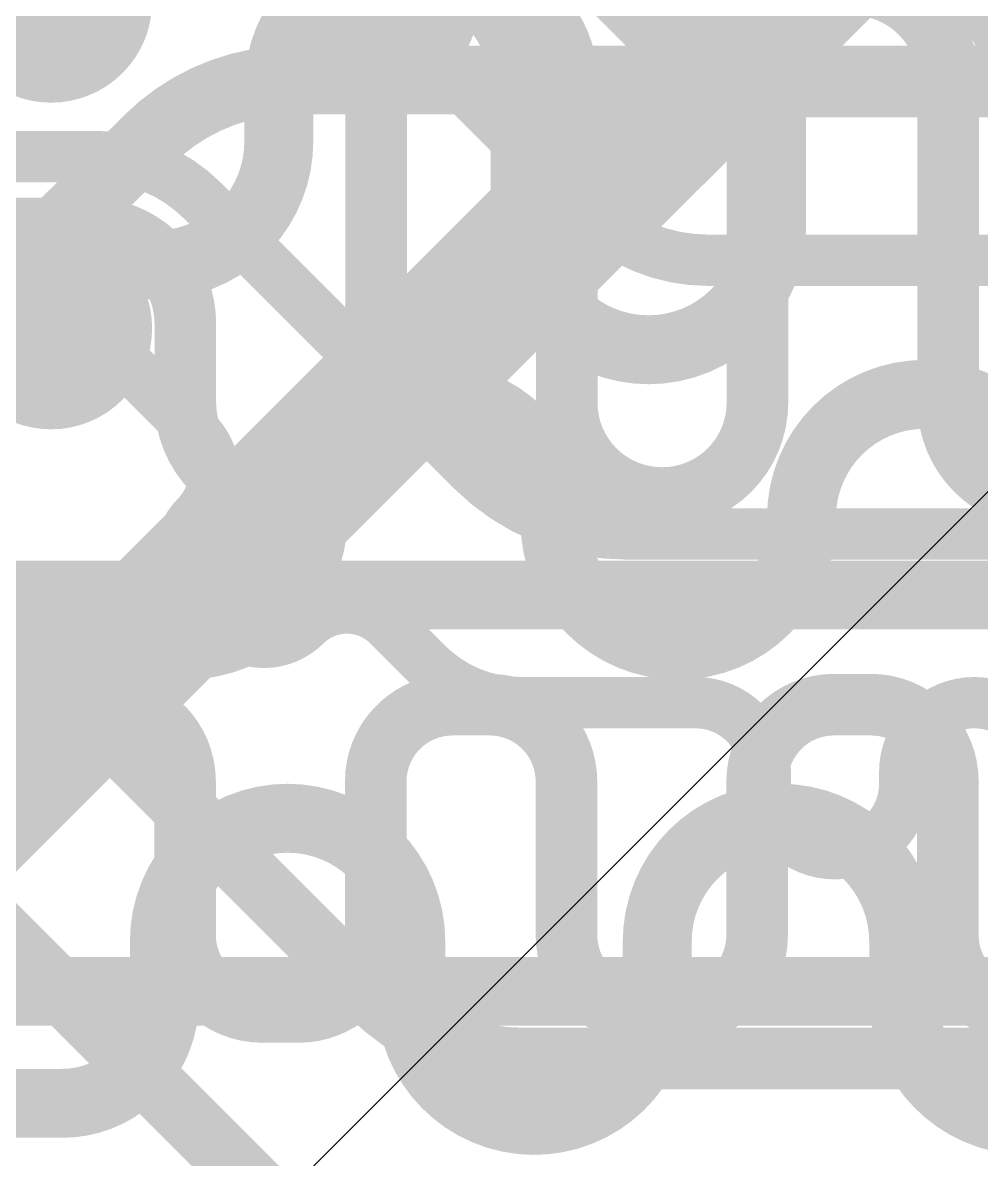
# Model space of a CAD drawing. Header units: inches. Extents: x -6 to 284, y -12 to 154.
# Drawn here: x 62.703 to 64.362, y 5.564 to 7.532 of the extents above; entities that cross this region are included whole.
import ezdxf

# ---------------------------------------------------------------- set-up
doc = ezdxf.new("R2010")
doc.units = ezdxf.units.IN
for name, color, linetype in [('Bottom Layer', 5, 'Continuous'), ('Signal L1', 76, 'Continuous'), ('Signal L2', 6, 'Continuous'), ('Top Layer', 1, 'Continuous'), ('Top Overlay', 2, 'Continuous'), ('Top Paste', 8, 'Continuous'), ('Top Solder', 216, 'Continuous')]:
    doc.layers.add(name, color=color, linetype=linetype)

# ---------------------------------------------------------------- blocks, each defined once
blk = doc.blocks.new('BGA_565_15_5_14_4__132')
at = {"layer": 'Top Layer'}
h = blk.add_hatch(color=1, dxfattribs=at)
edge = h.paths.add_edge_path()
edge.add_arc((-5.8000011, 6.7999991), 0.12499848, 0, 360)
h = blk.add_hatch(color=1, dxfattribs=at)
edge = h.paths.add_edge_path()
edge.add_arc((-5.00000016, 6.7999991), 0.12499848, 0, 360)
h = blk.add_hatch(color=1, dxfattribs=at)
edge = h.paths.add_edge_path()
edge.add_arc((-5.39999936, 6.399999899999999), 0.12499848, 0, 360)
at = {"layer": 'Top Paste'}
h = blk.add_hatch(color=8, dxfattribs=at)
edge = h.paths.add_edge_path()
edge.add_arc((-5.8000011, 6.7999991), 0.12499848, 0, 360)
h = blk.add_hatch(color=8, dxfattribs=at)
edge = h.paths.add_edge_path()
edge.add_arc((-5.00000016, 6.7999991), 0.12499848, 0, 360)
h = blk.add_hatch(color=8, dxfattribs=at)
edge = h.paths.add_edge_path()
edge.add_arc((-5.39999936, 6.399999899999999), 0.12499848, 0, 360)
at = {"layer": 'Top Solder'}
h = blk.add_hatch(color=216, dxfattribs=at)
edge = h.paths.add_edge_path()
edge.add_arc((-5.8000011, 6.7999991), 0.17499838, 0, 360)
h = blk.add_hatch(color=216, dxfattribs=at)
edge = h.paths.add_edge_path()
edge.add_arc((-5.00000016, 6.7999991), 0.17499838, 0, 360)
h = blk.add_hatch(color=216, dxfattribs=at)
edge = h.paths.add_edge_path()
edge.add_arc((-5.39999936, 6.399999899999999), 0.17499838, 0, 360)
at = {"layer": 'Top Overlay'}
blk.add_lwpolyline([(-4.219999179999999, 7.295799479999999, 0.254, 0.254, 0), (-7.845000819999999, 7.295799479999999, 0.254, 0.254, 0)], format="xyseb", dxfattribs=at)

msp = doc.modelspace()

# ---------------------------------------------------------------- linework, layer by layer
at = {"layer": 'Bottom Layer'}
for points in [[(63.31449363999999, 7.43305854, 0.10668, 0.10668, -0.9999999999999999), (63.64469363999999, 7.43305854, 0.10668, 0.10668, 0)], [(63.97489364, 7.43305854, 0.10668, 0.10668, -0.9999999999999999), (64.30509364, 7.43305854, 0.10668, 0.10668, 0)], [(63.31449363999999, 6.874240759999999, 0.10668, 0.10668, 0), (63.31449363999999, 7.43305854, 0.10668, 0.10668, 0)], [(63.64469363999999, 6.874240759999999, 0.10668, 0.10668, 0), (63.64469363999999, 7.43305854, 0.10668, 0.10668, 0)], [(63.97489364, 6.874240759999999, 0.10668, 0.10668, 0), (63.97489364, 7.43305854, 0.10668, 0.10668, 0)], [(64.30509364, 6.874240759999999, 0.10668, 0.10668, 0), (64.30509364, 7.43305854, 0.10668, 0.10668, 0)], [(62.55976058, 7.176193419999999, 0.10668, 0.10668, 0), (62.81919364, 7.176193419999999, 0.10668, 0.10668, 0)], [(62.81919364, 7.176193419999999, 0.10668, 0.10668, -0.4142135623730951), (62.98429364, 7.011093419999999, 0.10668, 0.10668, 0)], [(62.98429364, 6.874240759999999, 0.10668, 0.10668, 0), (62.98429364, 7.011093419999999, 0.10668, 0.10668, 0)], [(63.31449363999999, 6.874240759999999, 0.10668, 0.10668, -0.9999999999999999), (62.98429364, 6.874240759999999, 0.10668, 0.10668, 0)], [(63.97489364, 6.874240759999999, 0.10668, 0.10668, -0.9999999999999999), (63.64469363999999, 6.874240759999999, 0.10668, 0.10668, 0)], [(64.63529364, 6.874240759999999, 0.10668, 0.10668, -0.9999999999999999), (64.30509364, 6.874240759999999, 0.10668, 0.10668, 0)], [(62.35353543999999, 6.35133604, 0.10668, 0.10668, 0), (62.85082934, 6.35133604, 0.10668, 0.10668, 0)], [(62.85082934, 6.35133604, 0.10668, 0.10668, -0.4142135623730951), (62.98385168, 6.218313699999999, 0.10668, 0.10668, 0)], [(63.31405168, 6.218311159999999, 0.10668, 0.10668, -0.4142135623730951), (63.44707655999999, 6.35133604, 0.10668, 0.10668, 0)], [(63.44707655999999, 6.35133604, 0.10668, 0.10668, 0), (63.51122933999999, 6.35133604, 0.10668, 0.10668, 0)], [(63.51122933999999, 6.35133604, 0.10668, 0.10668, -0.4142135623730951), (63.64425168, 6.218313699999999, 0.10668, 0.10668, 0)], [(63.97445167999999, 6.218311159999999, 0.10668, 0.10668, -0.4142135623730951), (64.10747656, 6.35133604, 0.10668, 0.10668, 0)], [(64.10747656, 6.35133604, 0.10668, 0.10668, 0), (64.17162934, 6.35133604, 0.10668, 0.10668, 0)], [(64.17162934, 6.35133604, 0.10668, 0.10668, -0.4142135623730951), (64.30465168, 6.218313699999999, 0.10668, 0.10668, 0)], [(62.98385168, 5.95226648, 0.10668, 0.10668, 0), (62.98385168, 6.218313699999999, 0.10668, 0.10668, 0)], [(63.31405168, 5.95226648, 0.10668, 0.10668, 0), (63.31405168, 6.218313699999999, 0.10668, 0.10668, 0)], [(63.64425168, 5.95226648, 0.10668, 0.10668, 0), (63.64425168, 6.218313699999999, 0.10668, 0.10668, 0)], [(63.97445167999999, 5.95226648, 0.10668, 0.10668, 0), (63.97445167999999, 6.218313699999999, 0.10668, 0.10668, 0)], [(64.30465168, 5.95226648, 0.10668, 0.10668, 0), (64.30465168, 6.218313699999999, 0.10668, 0.10668, 0)], [(63.11687655999999, 5.8192416, 0.10668, 0.10668, -0.4142135623730951), (62.98385168, 5.95226648, 0.10668, 0.10668, 0)], [(63.31405168, 5.95226648, 0.10668, 0.10668, -0.4142135623730951), (63.18102933999999, 5.819244139999999, 0.10668, 0.10668, 0)], [(63.77727656, 5.8192416, 0.10668, 0.10668, -0.4142135623730951), (63.64425168, 5.95226648, 0.10668, 0.10668, 0)], [(63.97445167999999, 5.95226648, 0.10668, 0.10668, -0.4142135623730951), (63.84142933999999, 5.819244139999999, 0.10668, 0.10668, 0)], [(64.43767656, 5.8192416, 0.10668, 0.10668, -0.4142135623730951), (64.30465168, 5.95226648, 0.10668, 0.10668, 0)], [(63.11687655999999, 5.819244139999999, 0.10668, 0.10668, 0), (63.18102933999999, 5.819244139999999, 0.10668, 0.10668, 0)], [(63.77727656, 5.819244139999999, 0.10668, 0.10668, 0), (63.84142933999999, 5.819244139999999, 0.10668, 0.10668, 0)]]:
    msp.add_lwpolyline(points, format="xyseb", dxfattribs=at)
for points in [[(63.28782364, 7.43305854, 0.05333999999999999, 0.05333999999999999, 1), (63.34116364, 7.43305854, 0.05333999999999999, 0.05333999999999999, 1)], [(63.28782364, 7.43305854, 0.05333999999999999, 0.05333999999999999, 1), (63.34116364, 7.43305854, 0.05333999999999999, 0.05333999999999999, 1)], [(63.61802364, 7.43305854, 0.05333999999999999, 0.05333999999999999, 1), (63.67136364, 7.43305854, 0.05333999999999999, 0.05333999999999999, 1)], [(63.61802364, 7.43305854, 0.05333999999999999, 0.05333999999999999, 1), (63.67136364, 7.43305854, 0.05333999999999999, 0.05333999999999999, 1)], [(63.94822363999999, 7.43305854, 0.05333999999999999, 0.05333999999999999, 1), (64.00156364, 7.43305854, 0.05333999999999999, 0.05333999999999999, 1)], [(63.94822363999999, 7.43305854, 0.05333999999999999, 0.05333999999999999, 1), (64.00156364, 7.43305854, 0.05333999999999999, 0.05333999999999999, 1)], [(64.27842364, 7.43305854, 0.05333999999999999, 0.05333999999999999, 1), (64.33176363999999, 7.43305854, 0.05333999999999999, 0.05333999999999999, 1)], [(64.27842364, 7.43305854, 0.05333999999999999, 0.05333999999999999, 1), (64.33176363999999, 7.43305854, 0.05333999999999999, 0.05333999999999999, 1)], [(62.79252363999999, 7.176193419999999, 0.05333999999999999, 0.05333999999999999, 1), (62.84586363999999, 7.176193419999999, 0.05333999999999999, 0.05333999999999999, 1)], [(62.79252363999999, 7.176193419999999, 0.05333999999999999, 0.05333999999999999, 1), (62.84586363999999, 7.176193419999999, 0.05333999999999999, 0.05333999999999999, 1)], [(62.95762363999999, 7.011093419999999, 0.05333999999999999, 0.05333999999999999, 1), (63.01096363999999, 7.011093419999999, 0.05333999999999999, 0.05333999999999999, 1)], [(62.95762363999999, 7.011093419999999, 0.05333999999999999, 0.05333999999999999, 1), (63.01096363999999, 7.011093419999999, 0.05333999999999999, 0.05333999999999999, 1)], [(62.95762363999999, 6.874240759999999, 0.05333999999999999, 0.05333999999999999, 1), (63.01096363999999, 6.874240759999999, 0.05333999999999999, 0.05333999999999999, 1)], [(62.95762363999999, 6.874240759999999, 0.05333999999999999, 0.05333999999999999, 1), (63.01096363999999, 6.874240759999999, 0.05333999999999999, 0.05333999999999999, 1)], [(63.28782364, 6.874240759999999, 0.05333999999999999, 0.05333999999999999, 1), (63.34116364, 6.874240759999999, 0.05333999999999999, 0.05333999999999999, 1)], [(63.28782364, 6.874240759999999, 0.05333999999999999, 0.05333999999999999, 1), (63.34116364, 6.874240759999999, 0.05333999999999999, 0.05333999999999999, 1)], [(63.61802364, 6.874240759999999, 0.05333999999999999, 0.05333999999999999, 1), (63.67136364, 6.874240759999999, 0.05333999999999999, 0.05333999999999999, 1)], [(63.61802364, 6.874240759999999, 0.05333999999999999, 0.05333999999999999, 1), (63.67136364, 6.874240759999999, 0.05333999999999999, 0.05333999999999999, 1)], [(63.94822363999999, 6.874240759999999, 0.05333999999999999, 0.05333999999999999, 1), (64.00156364, 6.874240759999999, 0.05333999999999999, 0.05333999999999999, 1)], [(63.94822363999999, 6.874240759999999, 0.05333999999999999, 0.05333999999999999, 1), (64.00156364, 6.874240759999999, 0.05333999999999999, 0.05333999999999999, 1)], [(64.27842364, 6.874240759999999, 0.05333999999999999, 0.05333999999999999, 1), (64.33176363999999, 6.874240759999999, 0.05333999999999999, 0.05333999999999999, 1)], [(64.27842364, 6.874240759999999, 0.05333999999999999, 0.05333999999999999, 1), (64.33176363999999, 6.874240759999999, 0.05333999999999999, 0.05333999999999999, 1)], [(62.82415933999999, 6.35133604, 0.05333999999999999, 0.05333999999999999, 1), (62.87749933999999, 6.35133604, 0.05333999999999999, 0.05333999999999999, 1)], [(62.82415933999999, 6.35133604, 0.05333999999999999, 0.05333999999999999, 1), (62.87749933999999, 6.35133604, 0.05333999999999999, 0.05333999999999999, 1)], [(63.42040656, 6.35133604, 0.05333999999999999, 0.05333999999999999, 1), (63.47374656, 6.35133604, 0.05333999999999999, 0.05333999999999999, 1)], [(63.42040656, 6.35133604, 0.05333999999999999, 0.05333999999999999, 1), (63.47374656, 6.35133604, 0.05333999999999999, 0.05333999999999999, 1)], [(63.48455934, 6.35133604, 0.05333999999999999, 0.05333999999999999, 1), (63.53789934, 6.35133604, 0.05333999999999999, 0.05333999999999999, 1)], [(63.48455934, 6.35133604, 0.05333999999999999, 0.05333999999999999, 1), (63.53789934, 6.35133604, 0.05333999999999999, 0.05333999999999999, 1)], [(64.08080656, 6.35133604, 0.05333999999999999, 0.05333999999999999, 1), (64.13414655999999, 6.35133604, 0.05333999999999999, 0.05333999999999999, 1)], [(64.08080656, 6.35133604, 0.05333999999999999, 0.05333999999999999, 1), (64.13414655999999, 6.35133604, 0.05333999999999999, 0.05333999999999999, 1)], [(64.14495934, 6.35133604, 0.05333999999999999, 0.05333999999999999, 1), (64.19829933999999, 6.35133604, 0.05333999999999999, 0.05333999999999999, 1)], [(64.14495934, 6.35133604, 0.05333999999999999, 0.05333999999999999, 1), (64.19829933999999, 6.35133604, 0.05333999999999999, 0.05333999999999999, 1)], [(62.95718167999999, 6.218313699999999, 0.05333999999999999, 0.05333999999999999, 1), (63.01052167999999, 6.218313699999999, 0.05333999999999999, 0.05333999999999999, 1)], [(62.95718167999999, 6.218313699999999, 0.05333999999999999, 0.05333999999999999, 1), (63.01052167999999, 6.218313699999999, 0.05333999999999999, 0.05333999999999999, 1)], [(63.28738168, 6.218313699999999, 0.05333999999999999, 0.05333999999999999, 1), (63.34072168, 6.218313699999999, 0.05333999999999999, 0.05333999999999999, 1)], [(63.28738168, 6.218311159999999, 0.05333999999999999, 0.05333999999999999, 1), (63.34072168, 6.218311159999999, 0.05333999999999999, 0.05333999999999999, 1)], [(63.61758168, 6.218313699999999, 0.05333999999999999, 0.05333999999999999, 1), (63.67092168, 6.218313699999999, 0.05333999999999999, 0.05333999999999999, 1)], [(63.61758168, 6.218313699999999, 0.05333999999999999, 0.05333999999999999, 1), (63.67092168, 6.218313699999999, 0.05333999999999999, 0.05333999999999999, 1)], [(63.94778168, 6.218313699999999, 0.05333999999999999, 0.05333999999999999, 1), (64.00112168, 6.218313699999999, 0.05333999999999999, 0.05333999999999999, 1)], [(63.94778168, 6.218311159999999, 0.05333999999999999, 0.05333999999999999, 1), (64.00112168, 6.218311159999999, 0.05333999999999999, 0.05333999999999999, 1)], [(64.27798168, 6.218313699999999, 0.05333999999999999, 0.05333999999999999, 1), (64.33132167999999, 6.218313699999999, 0.05333999999999999, 0.05333999999999999, 1)], [(64.27798168, 6.218313699999999, 0.05333999999999999, 0.05333999999999999, 1), (64.33132167999999, 6.218313699999999, 0.05333999999999999, 0.05333999999999999, 1)], [(62.95718167999999, 5.95226648, 0.05333999999999999, 0.05333999999999999, 1), (63.01052167999999, 5.95226648, 0.05333999999999999, 0.05333999999999999, 1)], [(62.95718167999999, 5.95226648, 0.05333999999999999, 0.05333999999999999, 1), (63.01052167999999, 5.95226648, 0.05333999999999999, 0.05333999999999999, 1)], [(63.28738168, 5.95226648, 0.05333999999999999, 0.05333999999999999, 1), (63.34072168, 5.95226648, 0.05333999999999999, 0.05333999999999999, 1)], [(63.28738168, 5.95226648, 0.05333999999999999, 0.05333999999999999, 1), (63.34072168, 5.95226648, 0.05333999999999999, 0.05333999999999999, 1)], [(63.61758168, 5.95226648, 0.05333999999999999, 0.05333999999999999, 1), (63.67092168, 5.95226648, 0.05333999999999999, 0.05333999999999999, 1)], [(63.61758168, 5.95226648, 0.05333999999999999, 0.05333999999999999, 1), (63.67092168, 5.95226648, 0.05333999999999999, 0.05333999999999999, 1)], [(63.94778168, 5.95226648, 0.05333999999999999, 0.05333999999999999, 1), (64.00112168, 5.95226648, 0.05333999999999999, 0.05333999999999999, 1)], [(63.94778168, 5.95226648, 0.05333999999999999, 0.05333999999999999, 1), (64.00112168, 5.95226648, 0.05333999999999999, 0.05333999999999999, 1)], [(64.27798168, 5.95226648, 0.05333999999999999, 0.05333999999999999, 1), (64.33132167999999, 5.95226648, 0.05333999999999999, 0.05333999999999999, 1)], [(64.27798168, 5.95226648, 0.05333999999999999, 0.05333999999999999, 1), (64.33132167999999, 5.95226648, 0.05333999999999999, 0.05333999999999999, 1)], [(63.09020656, 5.819244139999999, 0.05333999999999999, 0.05333999999999999, 1), (63.14354656, 5.819244139999999, 0.05333999999999999, 0.05333999999999999, 1)], [(63.09020656, 5.8192416, 0.05333999999999999, 0.05333999999999999, 1), (63.14354656, 5.8192416, 0.05333999999999999, 0.05333999999999999, 1)], [(63.15435934, 5.819244139999999, 0.05333999999999999, 0.05333999999999999, 1), (63.20769934, 5.819244139999999, 0.05333999999999999, 0.05333999999999999, 1)], [(63.15435934, 5.819244139999999, 0.05333999999999999, 0.05333999999999999, 1), (63.20769934, 5.819244139999999, 0.05333999999999999, 0.05333999999999999, 1)], [(63.75060655999999, 5.819244139999999, 0.05333999999999999, 0.05333999999999999, 1), (63.80394655999999, 5.819244139999999, 0.05333999999999999, 0.05333999999999999, 1)], [(63.75060655999999, 5.8192416, 0.05333999999999999, 0.05333999999999999, 1), (63.80394655999999, 5.8192416, 0.05333999999999999, 0.05333999999999999, 1)], [(63.81475933999999, 5.819244139999999, 0.05333999999999999, 0.05333999999999999, 1), (63.86809933999999, 5.819244139999999, 0.05333999999999999, 0.05333999999999999, 1)], [(63.81475933999999, 5.819244139999999, 0.05333999999999999, 0.05333999999999999, 1), (63.86809933999999, 5.819244139999999, 0.05333999999999999, 0.05333999999999999, 1)]]:
    msp.add_lwpolyline(points, format="xyseb", close=True, dxfattribs=at)
at = {"layer": 'Signal L1'}
for points in [[(63.99953418, 7.42815126, 0.11938, 0.11938, -0.9999999999999999), (64.42625418, 7.42815126, 0.11938, 0.11938, 0)], [(63.14609417999999, 7.41976418, 0.11938, 0.11938, -0.9999999999999999), (63.57281418, 7.41976418, 0.11938, 0.11938, 0)], [(63.14609417999999, 7.326053419999999, 0.11938, 0.11938, 0), (63.14609417999999, 7.41976418, 0.11938, 0.11938, 0)], [(63.57281418, 7.17926174, 0.11938, 0.11938, 0), (63.57281418, 7.41976418, 0.11938, 0.11938, 0)], [(63.99953418, 7.17926174, 0.11938, 0.11938, 0), (63.99953418, 7.42815126, 0.11938, 0.11938, 0)], [(63.14609417999999, 7.326053419999999, 0.11938, 0.11938, -0.4142135623730951), (62.93273418, 7.112693419999999, 0.11938, 0.11938, 0)], [(63.99953418, 7.17926174, 0.11938, 0.11938, -0.9999999999999999), (63.57281418, 7.17926174, 0.11938, 0.11938, 0)], [(62.41742151999999, 7.112693419999999, 0.11938, 0.11938, 0), (62.93273418, 7.112693419999999, 0.11938, 0.11938, 0)], [(62.43602194, 6.54119342, 0.11938, 0.11938, 0), (66.49940472, 6.54119342, 0.11938, 0.11938, 0)], [(62.94797926, 5.941275899999999, 0.11938, 0.11938, -0.9999999999999999), (63.37469925999999, 5.941275899999999, 0.11938, 0.11938, 0)], [(63.80141925999999, 5.941275899999999, 0.11938, 0.11938, -0.9999999999999999), (64.22813926, 5.941275899999999, 0.11938, 0.11938, 0)], [(62.94797926, 5.8373772, 0.11938, 0.11938, 0), (62.94797926, 5.941275899999999, 0.11938, 0.11938, 0)], [(63.37469925999999, 5.844707639999999, 0.11938, 0.11938, 0), (63.37469925999999, 5.941275899999999, 0.11938, 0.11938, 0)], [(63.80141925999999, 5.82076814, 0.11938, 0.11938, 0), (63.80141925999999, 5.941275899999999, 0.11938, 0.11938, 0)], [(64.22813926, 5.844707639999999, 0.11938, 0.11938, 0), (64.22813926, 5.941275899999999, 0.11938, 0.11938, 0)], [(62.94797926, 5.8373772, 0.11938, 0.11938, -0.4142135623730951), (62.7715534, 5.66095134, 0.11938, 0.11938, 0)], [(63.79989525999999, 5.819244139999999, 0.11938, 0.11938, -0.9419026328098655), (63.37469925999999, 5.844707639999999, 0.11938, 0.11938, 0)], [(64.598677, 5.70042548, 0.11938, 0.11938, -0.6837507746367378), (64.22813926, 5.844707639999999, 0.11938, 0.11938, 0)], [(63.79989525999999, 5.819244139999999, 0.11938, 0.11938, 0), (63.80141925999999, 5.82076814, 0.11938, 0.11938, 0)], [(62.63441879999999, 5.66095134, 0.11938, 0.11938, 0), (62.7715534, 5.66095134, 0.11938, 0.11938, 0)]]:
    msp.add_lwpolyline(points, format="xyseb", dxfattribs=at)
for points in [[(63.11624918, 7.41976418, 0.05969, 0.05969, 1), (63.17593918, 7.41976418, 0.05969, 0.05969, 1)], [(63.11624918, 7.41976418, 0.05969, 0.05969, 1), (63.17593918, 7.41976418, 0.05969, 0.05969, 1)], [(63.54296917999999, 7.41976418, 0.05969, 0.05969, 1), (63.60265918, 7.41976418, 0.05969, 0.05969, 1)], [(63.54296917999999, 7.41976418, 0.05969, 0.05969, 1), (63.60265918, 7.41976418, 0.05969, 0.05969, 1)], [(63.96968918, 7.42815126, 0.05969, 0.05969, 1), (64.02937917999999, 7.42815126, 0.05969, 0.05969, 1)], [(63.96968918, 7.42815126, 0.05969, 0.05969, 1), (64.02937917999999, 7.42815126, 0.05969, 0.05969, 1)], [(63.11624918, 7.326053419999999, 0.05969, 0.05969, 1), (63.17593918, 7.326053419999999, 0.05969, 0.05969, 1)], [(63.11624918, 7.326053419999999, 0.05969, 0.05969, 1), (63.17593918, 7.326053419999999, 0.05969, 0.05969, 1)], [(63.54296917999999, 7.17926174, 0.05969, 0.05969, 1), (63.60265918, 7.17926174, 0.05969, 0.05969, 1)], [(63.54296917999999, 7.17926174, 0.05969, 0.05969, 1), (63.60265918, 7.17926174, 0.05969, 0.05969, 1)], [(63.96968918, 7.17926174, 0.05969, 0.05969, 1), (64.02937917999999, 7.17926174, 0.05969, 0.05969, 1)], [(63.96968918, 7.17926174, 0.05969, 0.05969, 1), (64.02937917999999, 7.17926174, 0.05969, 0.05969, 1)], [(62.90288918, 7.112693419999999, 0.05969, 0.05969, 1), (62.96257917999999, 7.112693419999999, 0.05969, 0.05969, 1)], [(62.90288918, 7.112693419999999, 0.05969, 0.05969, 1), (62.96257917999999, 7.112693419999999, 0.05969, 0.05969, 1)], [(62.91813426, 5.941275899999999, 0.05969, 0.05969, 1), (62.97782425999999, 5.941275899999999, 0.05969, 0.05969, 1)], [(62.91813426, 5.941275899999999, 0.05969, 0.05969, 1), (62.97782425999999, 5.941275899999999, 0.05969, 0.05969, 1)], [(63.34485426, 5.941275899999999, 0.05969, 0.05969, 1), (63.40454425999999, 5.941275899999999, 0.05969, 0.05969, 1)], [(63.34485426, 5.941275899999999, 0.05969, 0.05969, 1), (63.40454425999999, 5.941275899999999, 0.05969, 0.05969, 1)], [(63.77157425999999, 5.941275899999999, 0.05969, 0.05969, 1), (63.83126426, 5.941275899999999, 0.05969, 0.05969, 1)], [(63.77157425999999, 5.941275899999999, 0.05969, 0.05969, 1), (63.83126426, 5.941275899999999, 0.05969, 0.05969, 1)], [(64.19829426, 5.941275899999999, 0.05969, 0.05969, 1), (64.25798426, 5.941275899999999, 0.05969, 0.05969, 1)], [(64.19829426, 5.941275899999999, 0.05969, 0.05969, 1), (64.25798426, 5.941275899999999, 0.05969, 0.05969, 1)], [(62.91813426, 5.8373772, 0.05969, 0.05969, 1), (62.97782425999999, 5.8373772, 0.05969, 0.05969, 1)], [(62.91813426, 5.8373772, 0.05969, 0.05969, 1), (62.97782425999999, 5.8373772, 0.05969, 0.05969, 1)], [(63.34485426, 5.844707639999999, 0.05969, 0.05969, 1), (63.40454425999999, 5.844707639999999, 0.05969, 0.05969, 1)], [(63.34485426, 5.844707639999999, 0.05969, 0.05969, 1), (63.40454425999999, 5.844707639999999, 0.05969, 0.05969, 1)], [(64.19829426, 5.844707639999999, 0.05969, 0.05969, 1), (64.25798426, 5.844707639999999, 0.05969, 0.05969, 1)], [(64.19829426, 5.844707639999999, 0.05969, 0.05969, 1), (64.25798426, 5.844707639999999, 0.05969, 0.05969, 1)], [(63.77005025999999, 5.819244139999999, 0.05969, 0.05969, 1), (63.82974026, 5.819244139999999, 0.05969, 0.05969, 1)], [(63.77005025999999, 5.819244139999999, 0.05969, 0.05969, 1), (63.82974026, 5.819244139999999, 0.05969, 0.05969, 1)], [(63.77157425999999, 5.82076814, 0.05969, 0.05969, 1), (63.83126426, 5.82076814, 0.05969, 0.05969, 1)], [(63.77157425999999, 5.82076814, 0.05969, 0.05969, 1), (63.83126426, 5.82076814, 0.05969, 0.05969, 1)], [(62.7417084, 5.66095134, 0.05969, 0.05969, 1), (62.8013984, 5.66095134, 0.05969, 0.05969, 1)], [(62.7417084, 5.66095134, 0.05969, 0.05969, 1), (62.8013984, 5.66095134, 0.05969, 0.05969, 1)]]:
    msp.add_lwpolyline(points, format="xyseb", close=True, dxfattribs=at)
at = {"layer": 'Signal L2'}
for points in [[(62.91878449999999, 7.328169239999999, 0.11938, 0.11938, -0.1990951605711002), (63.17176342, 7.43306108, 0.11938, 0.11938, 0)], [(63.17176342, 7.43306108, 0.11938, 0.11938, 0), (65.62865716, 7.43306108, 0.11938, 0.11938, 0)], [(62.70330867999999, 7.112693419999999, 0.11938, 0.11938, 0), (62.91878449999999, 7.328169239999999, 0.11938, 0.11938, 0)], [(62.70330867999999, 7.112693419999999, 0.11938, 0.11938, -0.198912367379658), (62.51608273999999, 7.03514214, 0.11938, 0.11938, 0)], [(64.0511165, 6.67539178, 0.11938, 0.11938, -0.9999999999999999), (64.4778365, 6.67539178, 0.11938, 0.11938, 0)], [(63.2053727, 6.67535368, 0.11938, 0.11938, -0.9966111839090496), (63.6243965, 6.675389239999999, 0.11938, 0.11938, 0)], [(63.2053727, 6.674241159999999, 0.11938, 0.11938, -0.4126898400732583), (62.98431649999999, 6.454333039999999, 0.11938, 0.11938, 0)], [(63.20537016, 6.674241159999999, 0.11938, 0.11938, 0), (63.2053727, 6.67535368, 0.11938, 0.11938, 0)], [(63.62439395999999, 6.675389239999999, 0.11938, 0.11938, 0), (63.6243965, 6.674284339999999, 0.11938, 0.11938, 0)], [(63.6243965, 6.66769304, 0.11938, 0.11938, 0), (63.6243965, 6.674284339999999, 0.11938, 0.11938, 0)], [(64.0511165, 6.66769304, 0.11938, 0.11938, 0), (64.0511165, 6.67539178, 0.11938, 0.11938, 0)], [(64.0511165, 6.66769304, 0.11938, 0.11938, -0.9999999999999999), (63.6243965, 6.66769304, 0.11938, 0.11938, 0)], [(61.42091347999999, 6.454333039999999, 0.11938, 0.11938, 0), (62.98431649999999, 6.454333039999999, 0.11938, 0.11938, 0)], [(61.23393646, 5.854893039999999, 0.11938, 0.11938, 0), (67.78808642, 5.854893039999999, 0.11938, 0.11938, 0)]]:
    msp.add_lwpolyline(points, format="xyseb", dxfattribs=at)
for points in [[(63.14191841999999, 7.43306108, 0.05969, 0.05969, 1), (63.20160842, 7.43306108, 0.05969, 0.05969, 1)], [(63.14191841999999, 7.43306108, 0.05969, 0.05969, 1), (63.20160842, 7.43306108, 0.05969, 0.05969, 1)], [(62.88893949999999, 7.328169239999999, 0.05969, 0.05969, 1), (62.94862949999999, 7.328169239999999, 0.05969, 0.05969, 1)], [(62.88893949999999, 7.328169239999999, 0.05969, 0.05969, 1), (62.94862949999999, 7.328169239999999, 0.05969, 0.05969, 1)], [(62.67346368, 7.112693419999999, 0.05969, 0.05969, 1), (62.73315367999999, 7.112693419999999, 0.05969, 0.05969, 1)], [(62.67346368, 7.112693419999999, 0.05969, 0.05969, 1), (62.73315367999999, 7.112693419999999, 0.05969, 0.05969, 1)], [(63.17552515999999, 6.674241159999999, 0.05969, 0.05969, 1), (63.23521516, 6.674241159999999, 0.05969, 0.05969, 1)], [(63.1755277, 6.67535368, 0.05969, 0.05969, 1), (63.23521769999999, 6.67535368, 0.05969, 0.05969, 1)], [(63.1755277, 6.67535368, 0.05969, 0.05969, 1), (63.23521769999999, 6.67535368, 0.05969, 0.05969, 1)], [(63.1755277, 6.674241159999999, 0.05969, 0.05969, 1), (63.23521769999999, 6.674241159999999, 0.05969, 0.05969, 1)], [(63.59454896, 6.675389239999999, 0.05969, 0.05969, 1), (63.65423895999999, 6.675389239999999, 0.05969, 0.05969, 1)], [(63.59455149999999, 6.675389239999999, 0.05969, 0.05969, 1), (63.6542415, 6.675389239999999, 0.05969, 0.05969, 1)], [(63.59455149999999, 6.674284339999999, 0.05969, 0.05969, 1), (63.6542415, 6.674284339999999, 0.05969, 0.05969, 1)], [(63.59455149999999, 6.674284339999999, 0.05969, 0.05969, 1), (63.6542415, 6.674284339999999, 0.05969, 0.05969, 1)], [(64.0212715, 6.67539178, 0.05969, 0.05969, 1), (64.0809615, 6.67539178, 0.05969, 0.05969, 1)], [(64.0212715, 6.67539178, 0.05969, 0.05969, 1), (64.0809615, 6.67539178, 0.05969, 0.05969, 1)], [(63.59455149999999, 6.66769304, 0.05969, 0.05969, 1), (63.6542415, 6.66769304, 0.05969, 0.05969, 1)], [(63.59455149999999, 6.66769304, 0.05969, 0.05969, 1), (63.6542415, 6.66769304, 0.05969, 0.05969, 1)], [(64.0212715, 6.66769304, 0.05969, 0.05969, 1), (64.0809615, 6.66769304, 0.05969, 0.05969, 1)], [(64.0212715, 6.66769304, 0.05969, 0.05969, 1), (64.0809615, 6.66769304, 0.05969, 0.05969, 1)], [(62.9544715, 6.454333039999999, 0.05969, 0.05969, 1), (63.01416149999999, 6.454333039999999, 0.05969, 0.05969, 1)], [(62.9544715, 6.454333039999999, 0.05969, 0.05969, 1), (63.01416149999999, 6.454333039999999, 0.05969, 0.05969, 1)]]:
    msp.add_lwpolyline(points, format="xyseb", close=True, dxfattribs=at)
at = {"layer": 'Top Layer'}
msp.add_line((66.39227006, 8.7386287), (54.18816949999999, -3.46547186), dxfattribs=at)
for points in [[(62.7517795, 7.56882154, 0.127, 0.127, -0.1986548798817483), (62.26902456, 7.76850618, 0.127, 0.127, 0)], [(63.68430748, 7.61786386, 0.08889999999999999, 0.08889999999999999, 0), (63.78671012, 7.51546122, 0.08889999999999999, 0.08889999999999999, 0)], [(63.3174629, 7.56883424, 0.08889999999999999, 0.08889999999999999, 0), (63.56053582, 7.32576132, 0.08889999999999999, 0.08889999999999999, 0)], [(63.81428944, 7.490663199999999, 0.08889999999999999, 0.08889999999999999, -0.02653856059603474), (63.78671012, 7.51546122, 0.08889999999999999, 0.08889999999999999, 0)], [(64.03393086, 7.41305858, 0.08889999999999999, 0.08889999999999999, -0.1714686498588271), (63.81428944, 7.490663199999999, 0.08889999999999999, 0.08889999999999999, 0)], [(64.03393086, 7.41305858, 0.08889999999999999, 0.08889999999999999, 0), (65.76518724, 7.41305858, 0.08889999999999999, 0.08889999999999999, 0)], [(63.56053582, 7.32576132, 0.08889999999999999, 0.08889999999999999, 0), (63.56331966, 7.32576132, 0.08889999999999999, 0.08889999999999999, 0)], [(63.56331966, 7.32576132, 0.08889999999999999, 0.08889999999999999, 0), (63.68256757999999, 7.2065134, 0.08889999999999999, 0.08889999999999999, 0)], [(62.48343104, 7.300488319999999, 0.08889999999999999, 0.08889999999999999, 0), (62.82986417999999, 7.300488319999999, 0.08889999999999999, 0.08889999999999999, 0)], [(62.82986417999999, 7.300488319999999, 0.08889999999999999, 0.08889999999999999, -0.1989119137834035), (63.0135646, 7.224397539999999, 0.08889999999999999, 0.08889999999999999, 0)], [(63.0135646, 7.224397539999999, 0.08889999999999999, 0.08889999999999999, 0), (63.47949458, 6.75846502, 0.08889999999999999, 0.08889999999999999, 0)], [(63.68347436, 7.205606619999999, 0.08889999999999999, 0.08889999999999999, -0.001094878359500001), (63.68256757999999, 7.20651086, 0.08889999999999999, 0.08889999999999999, 0)], [(63.88789355999999, 7.12095858, 0.08889999999999999, 0.08889999999999999, -0.1966912869220223), (63.68347436, 7.205606619999999, 0.08889999999999999, 0.08889999999999999, 0)], [(63.88911276, 7.120956039999999, 0.08889999999999999, 0.08889999999999999, -0.001042573203499084), (63.88789355999999, 7.12095858, 0.08889999999999999, 0.08889999999999999, 0)], [(63.88911276, 7.12095858, 0.08889999999999999, 0.08889999999999999, 0), (65.78233223999999, 7.12095858, 0.08889999999999999, 0.08889999999999999, 0)], [(62.7517795, 7.003153379999999, 0.08889999999999999, 0.08889999999999999, 0), (62.82171839999999, 7.003153379999999, 0.08889999999999999, 0.08889999999999999, 0)], [(62.82171839999999, 7.003153379999999, 0.08889999999999999, 0.08889999999999999, 0), (63.00363828, 6.8212335, 0.08889999999999999, 0.08889999999999999, 0)], [(63.00363828, 6.82123096, 0.08889999999999999, 0.08889999999999999, -0.4142135623730951), (63.00363828, 6.67754824, 0.08889999999999999, 0.08889999999999999, 0)], [(63.47949458, 6.75846502, 0.08889999999999999, 0.08889999999999999, 0), (63.47964698, 6.75831262, 0.08889999999999999, 0.08889999999999999, 0)], [(63.74890222, 6.646872659999999, 0.08889999999999999, 0.08889999999999999, -0.1987651656533464), (63.47964698, 6.75831262, 0.08889999999999999, 0.08889999999999999, 0)], [(63.00363828, 6.533865519999999, 0.08889999999999999, 0.08889999999999999, -0.4142135623730951), (63.00363828, 6.67754824, 0.08889999999999999, 0.08889999999999999, 0)], [(63.74890222, 6.646872659999999, 0.08889999999999999, 0.08889999999999999, 0), (65.01748744, 6.646872659999999, 0.08889999999999999, 0.08889999999999999, 0)], [(62.54443676, 6.60870662, 0.10668, 0.10668, 0), (63.30318048, 5.8499629, 0.10668, 0.10668, 0)], [(63.00363828, 6.533865519999999, 0.08889999999999999, 0.08889999999999999, 0), (63.04853786, 6.488963399999999, 0.08889999999999999, 0.08889999999999999, 0)], [(63.19222311999999, 6.488963399999999, 0.08889999999999999, 0.08889999999999999, -0.4142135623730951), (63.33590584, 6.488963399999999, 0.08889999999999999, 0.08889999999999999, 0)], [(63.19222311999999, 6.48896594, 0.08889999999999999, 0.08889999999999999, -0.4142135623730951), (63.04854039999999, 6.48896594, 0.08889999999999999, 0.08889999999999999, 0)], [(63.33590584, 6.488963399999999, 0.08889999999999999, 0.08889999999999999, 0), (63.40300248, 6.421866759999999, 0.08889999999999999, 0.08889999999999999, 0)], [(62.18610117999999, 6.437457279999999, 0.10668, 0.10668, 0), (63.1533027, 5.47025576, 0.10668, 0.10668, 0)], [(63.40333268, 6.42153656, 0.08889999999999999, 0.08889999999999999, -0.0005089866156979654), (63.40300248, 6.421866759999999, 0.08889999999999999, 0.08889999999999999, 0)], [(63.56498082, 6.35477266, 0.08889999999999999, 0.08889999999999999, -0.1983832956985996), (63.40333268, 6.42153656, 0.08889999999999999, 0.08889999999999999, 0)], [(63.56498082, 6.35477266, 0.08889999999999999, 0.08889999999999999, 0), (63.58218932, 6.35477266, 0.08889999999999999, 0.08889999999999999, 0)], [(63.58218932, 6.35477266, 0.08889999999999999, 0.08889999999999999, 0), (63.86795202, 6.35477266, 0.08889999999999999, 0.08889999999999999, 0)], [(63.86795202, 6.35477266, 0.08889999999999999, 0.08889999999999999, -0.4142135623730951), (63.98860202, 6.23412266, 0.08889999999999999, 0.08889999999999999, 0)], [(64.22990202, 6.23412266, 0.08889999999999999, 0.08889999999999999, -0.9999999999999999), (64.47120201999999, 6.23412266, 0.08889999999999999, 0.08889999999999999, 0)], [(63.98860202, 6.21380266, 0.08889999999999999, 0.08889999999999999, 0), (63.98860202, 6.23412266, 0.08889999999999999, 0.08889999999999999, 0)], [(64.22990202, 6.21380266, 0.08889999999999999, 0.08889999999999999, 0), (64.22990202, 6.23412266, 0.08889999999999999, 0.08889999999999999, 0)], [(64.22990202, 6.21380266, 0.08889999999999999, 0.08889999999999999, -0.9999999999999999), (63.98860202, 6.21380266, 0.08889999999999999, 0.08889999999999999, 0)], [(63.57258812, 5.73837054, 0.10668, 0.10668, -0.198912367379658), (63.30318048, 5.8499629, 0.10668, 0.10668, 0)], [(63.57258812, 5.73837054, 0.10668, 0.10668, 0), (64.43289628000001, 5.73837054, 0.10668, 0.10668, 0)]]:
    msp.add_lwpolyline(points, format="xyseb", dxfattribs=at)
for points in [[(62.7200295, 7.56882154, 0.0635, 0.0635, 1), (62.78352949999999, 7.56882154, 0.0635, 0.0635, 1)], [(63.29523789999999, 7.56883424, 0.04445, 0.04445, 1), (63.3396879, 7.56883424, 0.04445, 0.04445, 1)], [(63.76448512, 7.51546122, 0.04445, 0.04445, 1), (63.80893511999999, 7.51546122, 0.04445, 0.04445, 1)], [(63.76448512, 7.51546122, 0.04445, 0.04445, 1), (63.80893511999999, 7.51546122, 0.04445, 0.04445, 1)], [(63.79206444, 7.490663199999999, 0.04445, 0.04445, 1), (63.83651443999999, 7.490663199999999, 0.04445, 0.04445, 1)], [(63.79206444, 7.490663199999999, 0.04445, 0.04445, 1), (63.83651443999999, 7.490663199999999, 0.04445, 0.04445, 1)], [(64.01170586, 7.41305858, 0.04445, 0.04445, 1), (64.05615586, 7.41305858, 0.04445, 0.04445, 1)], [(64.01170586, 7.41305858, 0.04445, 0.04445, 1), (64.05615586, 7.41305858, 0.04445, 0.04445, 1)], [(63.53831081999999, 7.32576132, 0.04445, 0.04445, 1), (63.58276082, 7.32576132, 0.04445, 0.04445, 1)], [(63.53831081999999, 7.32576132, 0.04445, 0.04445, 1), (63.58276082, 7.32576132, 0.04445, 0.04445, 1)], [(63.54109465999999, 7.32576132, 0.04445, 0.04445, 1), (63.58554466, 7.32576132, 0.04445, 0.04445, 1)], [(63.54109465999999, 7.32576132, 0.04445, 0.04445, 1), (63.58554466, 7.32576132, 0.04445, 0.04445, 1)], [(62.80763918, 7.300488319999999, 0.04445, 0.04445, 1), (62.85208918, 7.300488319999999, 0.04445, 0.04445, 1)], [(62.80763918, 7.300488319999999, 0.04445, 0.04445, 1), (62.85208918, 7.300488319999999, 0.04445, 0.04445, 1)], [(62.9913396, 7.224397539999999, 0.04445, 0.04445, 1), (63.03578959999999, 7.224397539999999, 0.04445, 0.04445, 1)], [(62.9913396, 7.224397539999999, 0.04445, 0.04445, 1), (63.03578959999999, 7.224397539999999, 0.04445, 0.04445, 1)], [(63.66034258, 7.2065134, 0.04445, 0.04445, 1), (63.70479258, 7.2065134, 0.04445, 0.04445, 1)], [(63.66034258, 7.20651086, 0.04445, 0.04445, 1), (63.70479258, 7.20651086, 0.04445, 0.04445, 1)], [(63.66124935999999, 7.205606619999999, 0.04445, 0.04445, 1), (63.70569936, 7.205606619999999, 0.04445, 0.04445, 1)], [(63.66124935999999, 7.205606619999999, 0.04445, 0.04445, 1), (63.70569936, 7.205606619999999, 0.04445, 0.04445, 1)], [(63.86566856, 7.12095858, 0.04445, 0.04445, 1), (63.91011855999999, 7.12095858, 0.04445, 0.04445, 1)], [(63.86566856, 7.12095858, 0.04445, 0.04445, 1), (63.91011855999999, 7.12095858, 0.04445, 0.04445, 1)], [(63.86688776, 7.12095858, 0.04445, 0.04445, 1), (63.91133776, 7.12095858, 0.04445, 0.04445, 1)], [(63.86688776, 7.120956039999999, 0.04445, 0.04445, 1), (63.91133776, 7.120956039999999, 0.04445, 0.04445, 1)], [(62.72955449999999, 7.003153379999999, 0.04445, 0.04445, 1), (62.77400449999999, 7.003153379999999, 0.04445, 0.04445, 1)], [(62.7994934, 7.003153379999999, 0.04445, 0.04445, 1), (62.8439434, 7.003153379999999, 0.04445, 0.04445, 1)], [(62.7994934, 7.003153379999999, 0.04445, 0.04445, 1), (62.8439434, 7.003153379999999, 0.04445, 0.04445, 1)], [(62.98141328, 6.8212335, 0.04445, 0.04445, 1), (63.02586328, 6.8212335, 0.04445, 0.04445, 1)], [(62.98141328, 6.82123096, 0.04445, 0.04445, 1), (63.02586328, 6.82123096, 0.04445, 0.04445, 1)], [(63.45726957999999, 6.75846502, 0.04445, 0.04445, 1), (63.50171957999999, 6.75846502, 0.04445, 0.04445, 1)], [(63.45726957999999, 6.75846502, 0.04445, 0.04445, 1), (63.50171957999999, 6.75846502, 0.04445, 0.04445, 1)], [(63.45742197999999, 6.75831262, 0.04445, 0.04445, 1), (63.50187198, 6.75831262, 0.04445, 0.04445, 1)], [(63.45742197999999, 6.75831262, 0.04445, 0.04445, 1), (63.50187198, 6.75831262, 0.04445, 0.04445, 1)], [(62.98141328, 6.67754824, 0.04445, 0.04445, 1), (63.02586328, 6.67754824, 0.04445, 0.04445, 1)], [(62.98141328, 6.67754824, 0.04445, 0.04445, 1), (63.02586328, 6.67754824, 0.04445, 0.04445, 1)], [(63.72667721999999, 6.646872659999999, 0.04445, 0.04445, 1), (63.77112721999999, 6.646872659999999, 0.04445, 0.04445, 1)], [(63.72667721999999, 6.646872659999999, 0.04445, 0.04445, 1), (63.77112721999999, 6.646872659999999, 0.04445, 0.04445, 1)], [(62.98141328, 6.533865519999999, 0.04445, 0.04445, 1), (63.02586328, 6.533865519999999, 0.04445, 0.04445, 1)], [(62.98141328, 6.533865519999999, 0.04445, 0.04445, 1), (63.02586328, 6.533865519999999, 0.04445, 0.04445, 1)], [(63.02631285999999, 6.488963399999999, 0.04445, 0.04445, 1), (63.07076286, 6.488963399999999, 0.04445, 0.04445, 1)], [(63.0263154, 6.48896594, 0.04445, 0.04445, 1), (63.0707654, 6.48896594, 0.04445, 0.04445, 1)], [(63.16999812, 6.48896594, 0.04445, 0.04445, 1), (63.21444812, 6.48896594, 0.04445, 0.04445, 1)], [(63.16999812, 6.488963399999999, 0.04445, 0.04445, 1), (63.21444812, 6.488963399999999, 0.04445, 0.04445, 1)], [(63.31368084, 6.488963399999999, 0.04445, 0.04445, 1), (63.35813083999999, 6.488963399999999, 0.04445, 0.04445, 1)], [(63.31368084, 6.488963399999999, 0.04445, 0.04445, 1), (63.35813083999999, 6.488963399999999, 0.04445, 0.04445, 1)], [(63.38077747999999, 6.421866759999999, 0.04445, 0.04445, 1), (63.42522747999999, 6.421866759999999, 0.04445, 0.04445, 1)], [(63.38077747999999, 6.421866759999999, 0.04445, 0.04445, 1), (63.42522747999999, 6.421866759999999, 0.04445, 0.04445, 1)], [(63.38110767999999, 6.42153656, 0.04445, 0.04445, 1), (63.42555767999999, 6.42153656, 0.04445, 0.04445, 1)], [(63.38110767999999, 6.42153656, 0.04445, 0.04445, 1), (63.42555767999999, 6.42153656, 0.04445, 0.04445, 1)], [(63.54275581999999, 6.35477266, 0.04445, 0.04445, 1), (63.58720582, 6.35477266, 0.04445, 0.04445, 1)], [(63.54275581999999, 6.35477266, 0.04445, 0.04445, 1), (63.58720582, 6.35477266, 0.04445, 0.04445, 1)], [(63.55996431999999, 6.35477266, 0.04445, 0.04445, 1), (63.60441431999999, 6.35477266, 0.04445, 0.04445, 1)], [(63.55996431999999, 6.35477266, 0.04445, 0.04445, 1), (63.60441431999999, 6.35477266, 0.04445, 0.04445, 1)], [(63.84572702, 6.35477266, 0.04445, 0.04445, 1), (63.89017702, 6.35477266, 0.04445, 0.04445, 1)], [(63.84572702, 6.35477266, 0.04445, 0.04445, 1), (63.89017702, 6.35477266, 0.04445, 0.04445, 1)], [(63.96637702, 6.23412266, 0.04445, 0.04445, 1), (64.01082702, 6.23412266, 0.04445, 0.04445, 1)], [(63.96637702, 6.23412266, 0.04445, 0.04445, 1), (64.01082702, 6.23412266, 0.04445, 0.04445, 1)], [(64.20767702, 6.23412266, 0.04445, 0.04445, 1), (64.25212702, 6.23412266, 0.04445, 0.04445, 1)], [(64.20767702, 6.23412266, 0.04445, 0.04445, 1), (64.25212702, 6.23412266, 0.04445, 0.04445, 1)], [(63.96637702, 6.21380266, 0.04445, 0.04445, 1), (64.01082702, 6.21380266, 0.04445, 0.04445, 1)], [(63.96637702, 6.21380266, 0.04445, 0.04445, 1), (64.01082702, 6.21380266, 0.04445, 0.04445, 1)], [(64.20767702, 6.21380266, 0.04445, 0.04445, 1), (64.25212702, 6.21380266, 0.04445, 0.04445, 1)], [(64.20767702, 6.21380266, 0.04445, 0.04445, 1), (64.25212702, 6.21380266, 0.04445, 0.04445, 1)], [(63.27651047999999, 5.8499629, 0.05333999999999999, 0.05333999999999999, 1), (63.32985047999999, 5.8499629, 0.05333999999999999, 0.05333999999999999, 1)], [(63.27651047999999, 5.8499629, 0.05333999999999999, 0.05333999999999999, 1), (63.32985047999999, 5.8499629, 0.05333999999999999, 0.05333999999999999, 1)], [(63.54591812, 5.73837054, 0.05333999999999999, 0.05333999999999999, 1), (63.59925811999999, 5.73837054, 0.05333999999999999, 0.05333999999999999, 1)], [(63.54591812, 5.73837054, 0.05333999999999999, 0.05333999999999999, 1), (63.59925811999999, 5.73837054, 0.05333999999999999, 0.05333999999999999, 1)]]:
    msp.add_lwpolyline(points, format="xyseb", close=True, dxfattribs=at)

# ---------------------------------------------------------------- block references
at = {"rotation": 225}
msp.add_blockref('BGA_565_15_5_14_4__132', (54.40792014, 8.2759296), dxfattribs=at)

doc.saveas('drawing.dxf')
